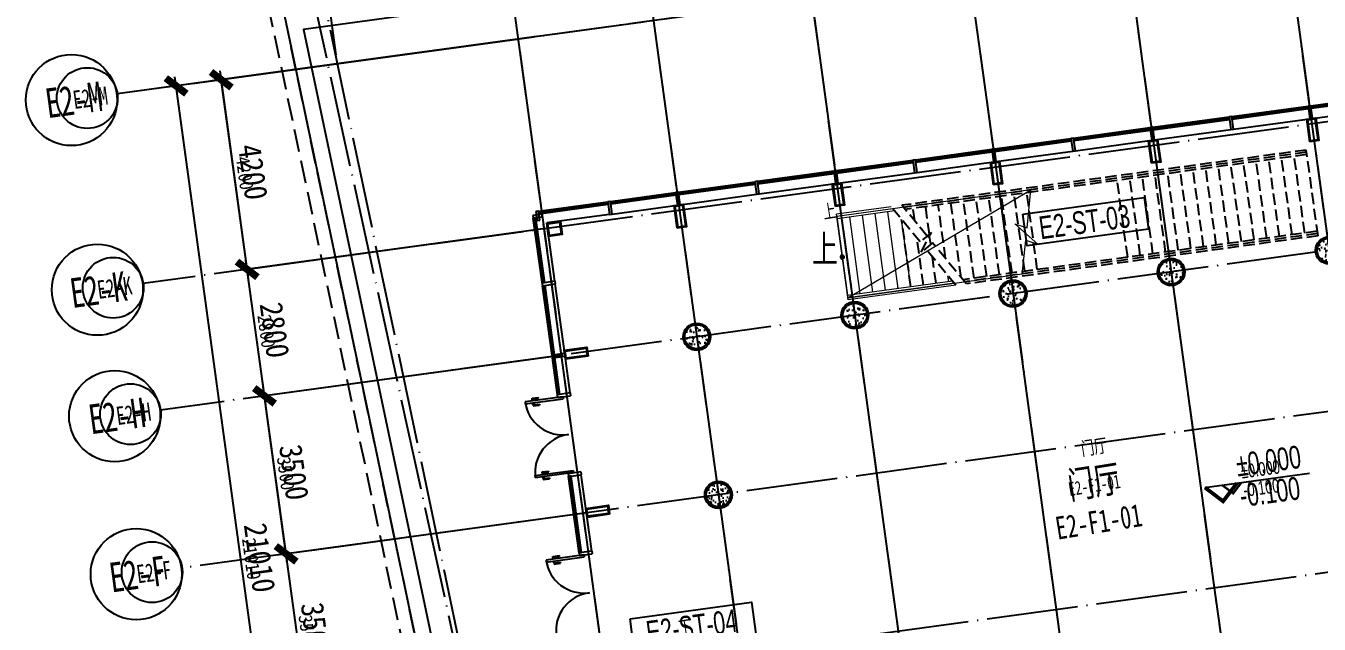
# Model space of a CAD drawing. Header units: millimetres. Extents: x 347599 to 1495443, y -100002 to 152717.
# Drawn here: x 1305740 to 1334104, y 116126 to 129254 of the extents above; entities that cross this region are included whole.
import ezdxf
from ezdxf.enums import TextEntityAlignment as Align

# ---------------------------------------------------------------- set-up
doc = ezdxf.new("R2010")
doc.units = ezdxf.units.MM
doc.header["$LTSCALE"] = 1000
doc.header["$PDMODE"] = 1
for name, pattern in [('DASH', [0.35, 0.25, -0.1]), ('E-RG-1F$0$$0$DOTE', [2.42, 2, -0.2, 0.02, -0.2]), ('E2-RV-1F$0$DASH', [0.35, 0.25, -0.1]), ('XRE1$0$DASH', [0.35, 0.25, -0.1]), ('XRE2$0$HIDDEN', [0.375, 0.25, -0.125])]:
    doc.linetypes.add(name, pattern=pattern)
doc.layers.get('0').update_dxf_attribs({"linetype": 'CONTINUOUS'})
doc.layers.get('Defpoints').update_dxf_attribs({"linetype": 'CONTINUOUS'})
for name, color, linetype in [('A-------', 18, 'CONTINUOUS'), ('A—文字索引', 40, 'CONTINUOUS'), ('A—楼梯、电梯、栏杆', 50, 'CONTINUOUS'), ('A—轴线、尺寸', 1, 'CONTINUOUS'), ('A—门窗', 135, 'CONTINUOUS'), ('E2-RI-1F$0$0S-SLAB-HOLE', 210, 'CONTINUOUS'), ('E2-RV-1F$0$C-NAME-DIM100', 13, 'CONTINUOUS'), ('E2-RV-1F$0$WRV-1-01-N1$0$AUDIT_D_120618114340-341', 1, 'CONTINUOUS'), ('I-平面-标高（总）', 40, 'CONTINUOUS'), ('I—平面—文字', 40, 'CONTINUOUS'), ('I—平面—文字（放大1：100）', 40, 'XRE2$0$HIDDEN'), ('I—平面—标高', 40, 'CONTINUOUS'), ('I—平面—门', 22, 'CONTINUOUS'), ('XRE1$0$A-SYMB', 4, 'CONTINUOUS'), ('XRE1$0$A-SYMB-NUMB-T', 4, 'CONTINUOUS'), ('XRE2$0$0S-COLS-HATCH-A', 8, 'CONTINUOUS'), ('轴线100', 1, 'CONTINUOUS')]:
    doc.layers.add(name, color=color, linetype=linetype)
for name, color, linetype, lineweight in [('E2-RI-1F$0$A-GLAZ-CWMG', 3, 'CONTINUOUS', 5), ('E2-RV-1F$0$A-FLOR-STRS', 2, 'CONTINUOUS', 5), ('XRE1$0$A-FLOR-STRS', 2, 'CONTINUOUS', 5)]:
    doc.layers.add(name, color=color, linetype=linetype, lineweight=lineweight)
doc.styles.add('ARIAL', font='simhei.ttf', dxfattribs={"width": 0.9})
doc.styles.add('E-RT-1F$0$XD2008', font='xd-hzs.shx', dxfattribs={"width": 0.7, "bigfont": 'xd-hztxt.shx'})
doc.styles.add('XD2008', font='simhei.ttf', dxfattribs={"width": 0.7})
doc.styles.add('XRE1$0$ECADI-TXT', font='simplex.shx', dxfattribs={"bigfont": 'hztxt.shx'})
doc.styles.add('幼圆', font='SIMYOU_0.TTF', dxfattribs={"width": 0.7})
doc.dimstyles.new('200', dxfattribs={"dimscale": 200, "dimtxt": 2.5, "dimasz": 2, "dimexe": 1, "dimexo": 1, "dimgap": 0.8, "dimtad": 1, "dimdec": 0, "dimdsep": 46, "dimtxsty": 'ARIAL', "dimblk1": 'ARCHTICK', "dimblk2": 'ARCHTICK', "dimsah": 1, "dimcen": -0.9, "dimdle": 1, "dimclrd": 256, "dimclre": 256, "dimclrt": 40, "dimaunit": 1, "dimadec": 0, "dimazin": 0, "dimtfac": 0.35, "dimtdec": 0, "dimtix": 1, "dimtmove": 2, "dimatfit": 3, "dimldrblk": 'ARCHTICK', "dimfxl": 0, "dimtvp": 0.8, "dimtolj": 1, "dimtzin": 0, "dimarcsym": 0})
doc.dimstyles.new('副本 100', dxfattribs={"dimscale": 100, "dimtxt": 2.5, "dimasz": 2, "dimexe": 1, "dimexo": 1, "dimgap": 0.8, "dimtad": 1, "dimdec": 0, "dimdsep": 46, "dimtxsty": 'ARIAL', "dimblk1": 'ARCHTICK', "dimblk2": 'ARCHTICK', "dimsah": 1, "dimcen": -0.9, "dimdle": 1, "dimclrd": 256, "dimclre": 256, "dimclrt": 40, "dimaunit": 1, "dimadec": 0, "dimazin": 0, "dimtfac": 0.35, "dimtdec": 0, "dimtix": 1, "dimtmove": 2, "dimatfit": 3, "dimldrblk": 'ARCHTICK', "dimfxl": 0, "dimtvp": 0.8, "dimtolj": 1, "dimtzin": 0, "dimarcsym": 0})
pattern_1 = [(50, (-10363982.86, 6219919.24), (286.904073, -25.100854), [30, -330]), (355, (-10363982.86, 6219919.24), (-55.5005334, 300.8768535), [24, -264]), (100.4514, (-10363958.95, 6219917.15), (231.4037527, 275.775817), [25.496076, -280.456845]), (46.1842, (-10363982.86, 6219999.24), (426.896419, -66.207606), [45, -495]), (96.6356, (-10363947.3, 6219993.72), (373.865082, 389.647148), [38.244115, -420.6852]), (351.1842, (-10363982.86, 6219999.24), (373.864778, 389.64744), [36, -396]), (21, (-10363942.86, 6219979.24), (238.762821, -161.0475563), [30, -330]), (326, (-10363942.86, 6219979.24), (97.326133, 290.060018), [24, -264]), (71.4514, (-10363922.97, 6219965.82), (336.0890514, 129.0121987), [25.496076, -280.456845]), (37.5, (-10363982.86, 6219919.24), (4.8639421, 133.1575415), [0, -260.8, 0, -268, 0, -265]), (7.5, (-10363982.86, 6219919.24), (105.227815, 157.7646848), [0, -152.8, 0, -254.8, 0, -101]), (327.5, (-10364072.06, 6219919.24), (213.5289745, -9.0219487), [0, -100, 0, -312, 0, -414]), (317.5, (-10364112.06, 6219919.24), (233.2744677, 40.041993), [0, -130, 0, -207.2, 0, -294])]

# ---------------------------------------------------------------- blocks, each defined once
blk = doc.blocks.new('E2-RV-1F$0$3')
at = {"layer": 'E2-RV-1F$0$WRV-1-01-N1$0$AUDIT_D_120618114340-341'}
h = blk.add_hatch(color=256, dxfattribs=at)
edge = h.paths.add_edge_path()
edge.add_arc((10773785, -7567737), 20, 138.7891, 318.7891, ccw=False)
edge.add_arc((10773785, -7567737), 20, -41.2109, 138.7891, ccw=False)
blk.add_lwpolyline([(10773800, -7567750, -1), (10773770, -7567724, -1)], format="xyb", close=True, dxfattribs=at)
blk = doc.blocks.new('E2-RI-1F$0$RECTANGULAR_MULLION_-_60_2')
at = {"layer": 'E2-RI-1F$0$A-GLAZ-CWMG'}
for p, q in [((-30, -75), (-30, 205)), ((30, 205), (-30, 205)), ((30, 205), (30, -75)), ((30, -75), (-30, -75))]:
    blk.add_line(p, q, dxfattribs=at)
blk = doc.blocks.new('E2-RI-1F$0$SYSTEM_PANEL_-_GLAZED-8514')
at = {"layer": 'A—门窗'}
for p, q in [((768, 44), (-768, 44)), ((-768, 44), (-768, 19)), ((-768, 19), (768, 19)), ((768, 19), (768, 44))]:
    blk.add_line(p, q, dxfattribs=at)
blk = doc.blocks.new('E2-RI-1F$0$RECTANGULAR_MULLION_-_60_C')
at = {"layer": 'A—门窗'}
for p, q in [((18253, 140830), (18253, 142520)), ((18533, 140830), (18533, 142520))]:
    blk.add_line(p, q, dxfattribs=at)
blk = doc.blocks.new('XRE1$0$3')
at = {"layer": 'XRE1$0$A-FLOR-STRS'}
h = blk.add_hatch(color=256, dxfattribs=at)
edge = h.paths.add_edge_path()
edge.add_arc((10773785, -7567737), 20, 138.7891, 318.7891, ccw=False)
edge.add_arc((10773785, -7567737), 20, -41.2109, 138.7891, ccw=False)
blk.add_lwpolyline([(10773800, -7567750, -1), (10773770, -7567724, -1)], format="xyb", close=True, dxfattribs=at)
blk = doc.blocks.new('_ArchTick')
at = {"color": 0, "linetype": 'ByBlock', "const_width": 0.4}
blk.add_lwpolyline([(-0.5, -0.5), (0.5, 0.5)], dxfattribs=at)
blk = doc.blocks.new('*D239')
at = {"layer": 'A—轴线、尺寸', "linetype": 'ByBlock', "lineweight": -2}
for p, q in [((1317890, 118548), (1311249, 117641)), ((1311948, 114002), (1311420, 117866)), ((1318364, 115081), (1311723, 114173))]:
    blk.add_line(p, q, dxfattribs=at)
at = {"layer": 'Defpoints', "color": 0, "linetype": 'ByBlock'}
for p in [(1318089, 118575), (1311447, 117668), (1318563, 115108)]:
    blk.add_point(p, dxfattribs=at)
at = {"layer": 'A—轴线、尺寸', "linetype": 'ByBlock', "lineweight": -2, "xscale": 400, "yscale": 400, "zscale": 400}
for p, rotation in [((1311447, 117668), 97.78333952134936), ((1311921, 114200), 277.7833395213494)]:
    blk.add_blockref('_ArchTick', p, dxfattribs=dict(at, rotation=rotation))
at = {"layer": 'A—轴线、尺寸', "color": 40, "linetype": 'ByBlock', "insert": (1312093, 115990), "char_height": 500, "attachment_point": 5, "rotation": 277.7833, "style": 'ARIAL'}
blk.add_mtext('\\A1;3500', dxfattribs=at)
blk = doc.blocks.new('*D240')
at = {"layer": 'A—轴线、尺寸', "linetype": 'ByBlock', "lineweight": -2}
for p, q in [((1317416, 122016), (1310775, 121108)), ((1311474, 117470), (1310946, 121334)), ((1317890, 118548), (1311249, 117641))]:
    blk.add_line(p, q, dxfattribs=at)
at = {"layer": 'Defpoints', "color": 0, "linetype": 'ByBlock'}
for p in [(1317615, 122043), (1310973, 121135), (1318089, 118575)]:
    blk.add_point(p, dxfattribs=at)
at = {"layer": 'A—轴线、尺寸', "linetype": 'ByBlock', "lineweight": -2, "xscale": 400, "yscale": 400, "zscale": 400}
for p, rotation in [((1310973, 121135), 97.78333952134936), ((1311447, 117668), 277.7833395213494)]:
    blk.add_blockref('_ArchTick', p, dxfattribs=dict(at, rotation=rotation))
at = {"layer": 'A—轴线、尺寸', "color": 40, "linetype": 'ByBlock', "insert": (1311619, 119457), "char_height": 500, "attachment_point": 5, "rotation": 277.7833, "style": 'ARIAL'}
blk.add_mtext('\\A1;3500', dxfattribs=at)
blk = doc.blocks.new('*D241')
at = {"layer": 'A—轴线、尺寸', "linetype": 'ByBlock', "lineweight": -2}
for p, q in [((1317037, 124790), (1310396, 123883)), ((1311000, 120937), (1310567, 124108)), ((1317416, 122016), (1310775, 121108))]:
    blk.add_line(p, q, dxfattribs=at)
at = {"layer": 'Defpoints', "color": 0, "linetype": 'ByBlock'}
for p in [(1317235, 124817), (1310594, 123910), (1317615, 122043)]:
    blk.add_point(p, dxfattribs=at)
at = {"layer": 'A—轴线、尺寸', "linetype": 'ByBlock', "lineweight": -2, "xscale": 400, "yscale": 400, "zscale": 400}
for p, rotation in [((1310594, 123910), 97.78333952134936), ((1310973, 121135), 277.7833395213494)]:
    blk.add_blockref('_ArchTick', p, dxfattribs=dict(at, rotation=rotation))
at = {"layer": 'A—轴线、尺寸', "color": 40, "linetype": 'ByBlock', "insert": (1311193, 122578), "char_height": 500, "attachment_point": 5, "rotation": 277.7833, "style": 'ARIAL'}
blk.add_mtext('\\A1;2800', dxfattribs=at)
blk = doc.blocks.new('*D242')
at = {"layer": 'A—轴线、尺寸', "linetype": 'ByBlock', "lineweight": -2}
for p, q in [((1316468, 128952), (1309827, 128044)), ((1310621, 123711), (1309998, 128269)), ((1317037, 124790), (1310396, 123883))]:
    blk.add_line(p, q, dxfattribs=at)
at = {"layer": 'Defpoints', "color": 0, "linetype": 'ByBlock'}
for p in [(1316667, 128979), (1310025, 128071), (1317235, 124817)]:
    blk.add_point(p, dxfattribs=at)
at = {"layer": 'A—轴线、尺寸', "linetype": 'ByBlock', "lineweight": -2, "xscale": 400, "yscale": 400, "zscale": 400}
for p, rotation in [((1310025, 128071), 97.78333952134936), ((1310594, 123910), 277.7833395213494)]:
    blk.add_blockref('_ArchTick', p, dxfattribs=dict(at, rotation=rotation))
at = {"layer": 'A—轴线、尺寸', "color": 40, "linetype": 'ByBlock', "insert": (1310719, 126046), "char_height": 500, "attachment_point": 5, "rotation": 277.7833, "style": 'ARIAL'}
blk.add_mtext('\\A1;4200', dxfattribs=at)
blk = doc.blocks.new('*D243')
at = {"layer": 'A—轴线、尺寸', "linetype": 'ByBlock', "lineweight": -2}
for p, q in [((1316896, 129010), (1308836, 127908)), ((1311907, 106921), (1309007, 128134)), ((1317271, 107856), (1311682, 107092))]:
    blk.add_line(p, q, dxfattribs=at)
at = {"layer": 'Defpoints', "color": 0, "linetype": 'ByBlock'}
for p in [(1317094, 129037), (1309034, 127936), (1317470, 107883)]:
    blk.add_point(p, dxfattribs=at)
at = {"layer": 'A—轴线、尺寸', "linetype": 'ByBlock', "lineweight": -2, "xscale": 400, "yscale": 400, "zscale": 400}
for p, rotation in [((1309034, 127936), 97.78333952134936), ((1311880, 107119), 277.7833395213494)]:
    blk.add_blockref('_ArchTick', p, dxfattribs=dict(at, rotation=rotation))
at = {"layer": 'A—轴线、尺寸', "color": 40, "linetype": 'ByBlock', "insert": (1310866, 117583), "char_height": 500, "attachment_point": 5, "rotation": 277.7833, "style": 'ARIAL'}
blk.add_mtext('\\A1;21010', dxfattribs=at)
blk = doc.blocks.new('*D245')
at = {"layer": 'A—轴线、尺寸', "linetype": 'ByBlock', "lineweight": -2}
for p, q in [((1416467, 143634), (1415668, 149480)), ((1311465, 135035), (1415893, 149309)), ((1312544, 128617), (1311636, 135260))]:
    blk.add_line(p, q, dxfattribs=at)
at = {"layer": 'Defpoints', "color": 0, "linetype": 'ByBlock'}
for p in [(1415695, 149282), (1416494, 143435), (1312571, 128419, 0)]:
    blk.add_point(p, dxfattribs=at)
at = {"layer": 'A—轴线、尺寸', "linetype": 'ByBlock', "lineweight": -2, "xscale": 400, "yscale": 400, "zscale": 400}
for p, rotation in [((1415695, 149282), 7.783339566187075), ((1311663, 135062), 187.7833395661871)]:
    blk.add_blockref('_ArchTick', p, dxfattribs=dict(at, rotation=rotation))
at = {"layer": 'A—轴线、尺寸', "color": 40, "linetype": 'ByBlock', "insert": (1363623, 142581), "char_height": 500, "attachment_point": 5, "rotation": 7.7833, "style": 'ARIAL'}
blk.add_mtext('\\A1;105000', dxfattribs=at)
blk = doc.blocks.new('E2-RI-1F$0$200x500')
at = {"layer": 'A—门窗', "elevation": 0}
blk.add_lwpolyline([(11654895, -6112598), (11654827, -6112103), (11655025, -6112076), (11655093, -6112571), (11654895, -6112598)], dxfattribs=at)
blk.add_lwpolyline([(11654912, -6112576), (11654850, -6112120), (11655008, -6112098), (11655071, -6112554)], close=True, dxfattribs=at)
blk = doc.blocks.new('E2-RI-1F$0$300x300')
at = {"layer": 'A—门窗'}
for points in [[(11683019, -6095449), (11683319, -6095449), (11683319, -6095749), (11683019, -6095749)], [(11683039, -6095469), (11683299, -6095469), (11683299, -6095729), (11683039, -6095729)]]:
    blk.add_lwpolyline(points, close=True, dxfattribs=at)
blk = doc.blocks.new('XRE1$0$ECADI-TAG-CODE')
at = {"layer": 'XRE1$0$A-SYMB-NUMB-T', "color": 1}
blk.add_lwpolyline([(0.92, 3.5), (14.35, 3.5), (14.35, 0), (0.92, 0)], close=True, dxfattribs=at)
at = {"layer": 'XRE1$0$A-SYMB-NUMB-T', "style": 'XRE1$0$ECADI-TXT', "width": 0.7}
blk.add_attdef('CODE', text='', height=2.5, dxfattribs=at).set_placement((7.5, 1.75), align=Align.MIDDLE_CENTER)
blk = doc.blocks.new('E-RT-1F$0$ECADI-TAG-HGHT（国标）')
at = {"color": 1}
blk.add_line((-2.12, 2.12), (11.77, 2.12), dxfattribs=at)
at = {"color": 1, "const_width": 0.5}
blk.add_lwpolyline([(-2.12, 2.12), (0, 0), (2.12, 2.12)], dxfattribs=at)
at = {"color": 1}
blk.add_point((-1.48, 4.6), dxfattribs=at)
at = {"style": 'E-RT-1F$0$XD2008', "width": 0.7}
blk.add_attdef('FL', text='', height=3, dxfattribs=at).set_placement((-2.69, 2.97), align=Align.RIGHT)
for tag, p in [('F.F.L.', (2.28, 2.97)), ('T.O.S.', (2.28, -1.1))]:
    blk.add_attdef(tag, p, '', height=3, dxfattribs=at)
blk = doc.blocks.new('*D487')
at = {"layer": 'Defpoints', "color": 0, "linetype": 'Continuous'}
for p in [(1318089, 118575), (1311447, 117668), (1318563, 115108)]:
    blk.add_point(p, dxfattribs=at)
at = {"layer": '轴线100', "linetype": 'Continuous', "lineweight": -2}
for p, q in [((1317990, 118562), (1311348, 117654)), ((1311935, 114101), (1311434, 117767)), ((1318464, 115094), (1311822, 114186))]:
    blk.add_line(p, q, dxfattribs=at)
at = {"layer": '轴线100', "linetype": 'Continuous', "lineweight": -2, "xscale": 200, "yscale": 200, "zscale": 200}
for p, rotation in [((1311447, 117668), 97.78333952134871), ((1311921, 114200), 277.7833395213487)]:
    blk.add_blockref('_ArchTick', p, dxfattribs=dict(at, rotation=rotation))
at = {"layer": '轴线100', "color": 40, "linetype": 'Continuous', "insert": (1311914, 115965), "char_height": 300, "attachment_point": 5, "rotation": 277.7833, "style": 'ARIAL'}
blk.add_mtext('\\A1;3500', dxfattribs=at)
blk = doc.blocks.new('*D488')
at = {"layer": 'Defpoints', "color": 0, "linetype": 'Continuous'}
for p in [(1317615, 122043), (1310973, 121135), (1318089, 118575)]:
    blk.add_point(p, dxfattribs=at)
at = {"layer": '轴线100', "linetype": 'Continuous', "lineweight": -2}
for p, q in [((1317516, 122030), (1310874, 121122)), ((1311461, 117569), (1310960, 121235)), ((1317990, 118562), (1311348, 117654))]:
    blk.add_line(p, q, dxfattribs=at)
at = {"layer": '轴线100', "linetype": 'Continuous', "lineweight": -2, "xscale": 200, "yscale": 200, "zscale": 200}
for p, rotation in [((1310973, 121135), 97.78333952134871), ((1311447, 117668), 277.7833395213487)]:
    blk.add_blockref('_ArchTick', p, dxfattribs=dict(at, rotation=rotation))
at = {"layer": '轴线100', "color": 40, "linetype": 'Continuous', "insert": (1311440, 119433), "char_height": 300, "attachment_point": 5, "rotation": 277.7833, "style": 'ARIAL'}
blk.add_mtext('\\A1;3500', dxfattribs=at)
blk = doc.blocks.new('*D489')
at = {"layer": 'Defpoints', "color": 0, "linetype": 'Continuous'}
for p in [(1317235, 124817), (1310594, 123910), (1317615, 122043)]:
    blk.add_point(p, dxfattribs=at)
at = {"layer": '轴线100', "linetype": 'Continuous', "lineweight": -2}
for p, q in [((1317136, 124804), (1310495, 123896)), ((1310987, 121036), (1310580, 124009)), ((1317516, 122030), (1310874, 121122))]:
    blk.add_line(p, q, dxfattribs=at)
at = {"layer": '轴线100', "linetype": 'Continuous', "lineweight": -2, "xscale": 200, "yscale": 200, "zscale": 200}
for p, rotation in [((1310594, 123910), 97.78333952134871), ((1310973, 121135), 277.7833395213487)]:
    blk.add_blockref('_ArchTick', p, dxfattribs=dict(at, rotation=rotation))
at = {"layer": '轴线100', "color": 40, "linetype": 'Continuous', "insert": (1311013, 122554), "char_height": 300, "attachment_point": 5, "rotation": 277.7833, "style": 'ARIAL'}
blk.add_mtext('\\A1;2800', dxfattribs=at)
blk = doc.blocks.new('*D490')
at = {"layer": 'Defpoints', "color": 0, "linetype": 'Continuous'}
for p in [(1316667, 128979), (1310025, 128071), (1317235, 124817)]:
    blk.add_point(p, dxfattribs=at)
at = {"layer": '轴线100', "linetype": 'Continuous', "lineweight": -2}
for p, q in [((1316568, 128965), (1309926, 128057)), ((1310607, 123811), (1310012, 128170)), ((1317136, 124804), (1310495, 123896))]:
    blk.add_line(p, q, dxfattribs=at)
at = {"layer": '轴线100', "linetype": 'Continuous', "lineweight": -2, "xscale": 200, "yscale": 200, "zscale": 200}
for p, rotation in [((1310025, 128071), 97.78333952134871), ((1310594, 123910), 277.7833395213487)]:
    blk.add_blockref('_ArchTick', p, dxfattribs=dict(at, rotation=rotation))
at = {"layer": '轴线100', "color": 40, "linetype": 'Continuous', "insert": (1310539, 126022), "char_height": 300, "attachment_point": 5, "rotation": 277.7833, "style": 'ARIAL'}
blk.add_mtext('\\A1;4200', dxfattribs=at)
blk = doc.blocks.new('*D491')
at = {"layer": 'Defpoints', "color": 0, "linetype": 'Continuous'}
for p in [(1317094, 129037), (1309034, 127936), (1317470, 107883)]:
    blk.add_point(p, dxfattribs=at)
at = {"layer": '轴线100', "linetype": 'Continuous', "lineweight": -2}
for p, q in [((1316995, 129024), (1308935, 127922)), ((1311893, 107020), (1309021, 128035)), ((1317371, 107870), (1311781, 107106))]:
    blk.add_line(p, q, dxfattribs=at)
at = {"layer": '轴线100', "linetype": 'Continuous', "lineweight": -2, "xscale": 200, "yscale": 200, "zscale": 200}
for p, rotation in [((1309034, 127936), 97.78333952134871), ((1311880, 107119), 277.7833395213487)]:
    blk.add_blockref('_ArchTick', p, dxfattribs=dict(at, rotation=rotation))
at = {"layer": '轴线100', "color": 40, "linetype": 'Continuous', "insert": (1310687, 117559), "char_height": 300, "attachment_point": 5, "rotation": 277.7833, "style": 'ARIAL'}
blk.add_mtext('\\A1;21010', dxfattribs=at)

msp = doc.modelspace()

# ---------------------------------------------------------------- hatches: boundary and pattern name
at = {"layer": 'A-------'}
h = msp.add_hatch(color=256, dxfattribs=at)
edge = h.paths.add_edge_path(flags=17)
edge.add_arc((1334325.1, 124327.4), 265, 0, 360)
edge = h.paths.add_edge_path()
edge.add_arc((1334325.1, 124327.4), 300, 0, 360)
h = msp.add_hatch(color=256, dxfattribs=at)
edge = h.paths.add_edge_path(flags=17)
edge.add_arc((1330857.4, 123853.4), 265, 0, 360)
edge = h.paths.add_edge_path()
edge.add_arc((1330857.4, 123853.4), 300, 0, 360)
h = msp.add_hatch(color=256, dxfattribs=at)
edge = h.paths.add_edge_path(flags=17)
edge.add_arc((1327389.6, 123379.4), 265, 0, 360)
edge = h.paths.add_edge_path()
edge.add_arc((1327389.6, 123379.4), 300, 0, 360)
h = msp.add_hatch(color=256, dxfattribs=at)
edge = h.paths.add_edge_path(flags=17)
edge.add_arc((1323921.9, 122905.4), 265, 0, 360)
edge = h.paths.add_edge_path()
edge.add_arc((1323921.9, 122905.4), 300, 0, 360)
h = msp.add_hatch(color=256, dxfattribs=at)
edge = h.paths.add_edge_path(flags=17)
edge.add_arc((1320454.1, 122431.4), 265, 0, 360)
edge = h.paths.add_edge_path()
edge.add_arc((1320454.1, 122431.4), 300, 0, 360)
h = msp.add_hatch(color=256, dxfattribs=at)
edge = h.paths.add_edge_path(flags=17)
edge.add_arc((1320928.1, 118963.6), 265, 0, 360)
edge = h.paths.add_edge_path()
edge.add_arc((1320928.1, 118963.6), 300, 0, 360)
at = {"layer": 'XRE2$0$0S-COLS-HATCH-A'}
h = msp.add_hatch(dxfattribs=at)
h.set_pattern_fill('AR-CONC', color=256, scale=40, style=0)
h.set_pattern_definition(pattern_1)
edge = h.paths.add_edge_path()
edge.add_arc((1334325.1, 124327.4), 265, 0, 360)
h = msp.add_hatch(dxfattribs=at)
h.set_pattern_fill('AR-CONC', color=256, scale=40, style=0)
h.set_pattern_definition(pattern_1)
edge = h.paths.add_edge_path()
edge.add_arc((1330857.4, 123853.4), 265, 0, 360)
h = msp.add_hatch(dxfattribs=at)
h.set_pattern_fill('AR-CONC', color=256, scale=40, style=0)
h.set_pattern_definition(pattern_1)
edge = h.paths.add_edge_path()
edge.add_arc((1327389.6, 123379.4), 265, 0, 360)
h = msp.add_hatch(dxfattribs=at)
h.set_pattern_fill('AR-CONC', color=256, scale=40, style=0)
h.set_pattern_definition(pattern_1)
edge = h.paths.add_edge_path()
edge.add_arc((1323921.9, 122905.4), 265, 0, 360)
h = msp.add_hatch(dxfattribs=at)
h.set_pattern_fill('AR-CONC', color=256, scale=40, style=0)
h.set_pattern_definition(pattern_1)
edge = h.paths.add_edge_path()
edge.add_arc((1320454.1, 122431.4), 265, 0, 360)
h = msp.add_hatch(dxfattribs=at)
h.set_pattern_fill('AR-CONC', color=256, scale=40, style=0)
h.set_pattern_definition(pattern_1)
edge = h.paths.add_edge_path()
edge.add_arc((1320928.1, 118963.6), 265, 0, 360)

# ---------------------------------------------------------------- linework, layer by layer
for centre, radius in [((1334325.1, 124327.4, 0), 300), ((1334325.1, 124327.4, 0), 265), ((1330857.4, 123853.4, 0), 300), ((1330857.4, 123853.4, 0), 265), ((1327389.6, 123379.4, 0), 300), ((1327389.6, 123379.4, 0), 265), ((1323921.9, 122905.4, 0), 300), ((1323921.9, 122905.4, 0), 265), ((1320454.1, 122431.4, 0), 300), ((1320454.1, 122431.4, 0), 265), ((1320928.1, 118963.6, 0), 300), ((1320928.1, 118963.6, 0), 265)]:
    msp.add_circle(centre, radius)
at = {"layer": 'A—楼梯、电梯、栏杆', "linetype": 'DASH', "ltscale": 2}
for p, q in [((1311048.7, 129723.8), (1318501.7, 94319.2)), ((1311408.6, 129470.2), (1318733.4, 94674.8))]:
    msp.add_line(p, q, dxfattribs=at)
at = {"layer": 'A—楼梯、电梯、栏杆'}
msp.add_line((1311408.6, 129470.2), (1316310.5, 106184.3), dxfattribs=at)
at = {"layer": 'A—楼梯、电梯、栏杆', "linetype": 'XRE1$0$DASH'}
for p, q in [((1333822.3, 126529.6), (1324951.8, 125317.1)), ((1333822.3, 126529.6), (1324951.8, 125317.1)), ((1334079.6, 124647.1), (1333822.3, 126529.6)), ((1333829, 126480), (1324989, 125271.7)), ((1333829, 126480), (1324989, 125271.7)), ((1333835.8, 126430.5), (1325026.2, 125226.3)), ((1333835.8, 126430.5), (1325026.2, 125226.3)), ((1332678.9, 124556.5), (1332448.7, 126240.9)), ((1332956.4, 124594.5), (1332726.1, 126278.8)), ((1332956.4, 124594.5), (1332726.1, 126278.8)), ((1333233.8, 124632.4), (1333003.6, 126316.7)), ((1333233.8, 124632.4), (1333003.6, 126316.7)), ((1333511.2, 124670.3), (1333281, 126354.6)), ((1333511.2, 124670.3), (1333281, 126354.6)), ((1333788.6, 124708.2), (1333558.4, 126392.6)), ((1333788.6, 124708.2), (1333558.4, 126392.6)), ((1333835.8, 126430.5), (1333829, 126480)), ((1330459.6, 124253.2), (1330229.3, 125937.5)), ((1330459.6, 124253.2), (1330229.3, 125937.5)), ((1330737, 124291.1), (1330506.8, 125975.4)), ((1331014.4, 124329), (1330784.2, 126013.4)), ((1331014.4, 124329), (1330784.2, 126013.4)), ((1331291.8, 124366.9), (1331061.6, 126051.3)), ((1331291.8, 124366.9), (1331061.6, 126051.3)), ((1331569.3, 124404.9), (1331339, 126089.2)), ((1331569.3, 124404.9), (1331339, 126089.2)), ((1331846.7, 124442.8), (1331616.5, 126127.1)), ((1331846.7, 124442.8), (1331616.5, 126127.1)), ((1332124.1, 124480.7), (1331893.9, 126165)), ((1332124.1, 124480.7), (1331893.9, 126165)), ((1332401.5, 124518.6), (1332171.3, 126203)), ((1329904.7, 124177.3), (1329674.5, 125861.7)), ((1329904.7, 124177.3), (1329674.5, 125861.7)), ((1330182.2, 124215.3), (1329951.9, 125899.6)), ((1330182.2, 124215.3), (1329951.9, 125899.6)), ((1326536.1, 123716.9), (1326305.8, 125401.2)), ((1326536.1, 123716.9), (1326305.8, 125401.2)), ((1326813.5, 123754.8), (1326583.3, 125439.1)), ((1326813.5, 123754.8), (1326583.3, 125439.1)), ((1327090.9, 123792.7), (1326860.7, 125477.1)), ((1327090.9, 123792.7), (1326860.7, 125477.1)), ((1327368.3, 123830.6), (1327138.1, 125515)), ((1327368.3, 123830.6), (1327138.1, 125515)), ((1327645.7, 123868.6), (1327415.5, 125552.9)), ((1327645.7, 123868.6), (1327415.5, 125552.9)), ((1327923.2, 123906.5), (1327692.9, 125590.8)), ((1327923.2, 123906.5), (1327692.9, 125590.8)), ((1325352, 124513.9), (1324719.1, 125285.3)), ((1325352, 124513.9), (1324719.1, 125285.3)), ((1325506.7, 124640.7), (1324951.8, 125317.1)), ((1325506.7, 124640.7), (1324951.8, 125317.1)), ((1325233.9, 124973.1), (1325196.2, 125249.5)), ((1325233.9, 124973.1), (1325196.2, 125249.5)), ((1325556.4, 124681.5), (1325473.6, 125287.5)), ((1325556.4, 124681.5), (1325473.6, 125287.5)), ((1325912.1, 124146.5), (1325751, 125325.4)), ((1325912.1, 124146.5), (1325751, 125325.4)), ((1326251.2, 123733.2), (1326028.4, 125363.3)), ((1326251.2, 123733.2), (1326028.4, 125363.3)), ((1325149, 123527.3), (1324946.6, 125008.1)), ((1325426.4, 123565.2), (1325285.6, 124594.8)), ((1325426.4, 123565.2), (1325285.6, 124594.8)), ((1325586.6, 124460.6), (1325561.8, 124642.3)), ((1325586.6, 124460.6), (1325561.8, 124642.3)), ((1334066, 124746.1), (1326292, 123683.5)), ((1334066, 124746.1), (1326292, 123683.5)), ((1334072.8, 124696.6), (1326329.2, 123638.2)), ((1334072.8, 124696.6), (1326329.2, 123638.2)), ((1334079.6, 124647.1), (1326366.5, 123592.8)), ((1334079.6, 124647.1), (1326366.5, 123592.8)), ((1334072.8, 124696.6), (1334066, 124746.1)), ((1334072.8, 124696.6), (1334066, 124746.1)), ((1326133.9, 123561), (1325472.5, 124367)), ((1326133.9, 123561), (1325472.5, 124367)), ((1326366.5, 123592.8), (1325627.2, 124493.9)), ((1326366.5, 123592.8), (1325627.2, 124493.9)), ((1325703.8, 123603.1), (1325624.7, 124181.5)), ((1325703.8, 123603.1), (1325624.7, 124181.5))]:
    msp.add_line(p, q, dxfattribs=at)
at = {"layer": 'A—楼梯、电梯、栏杆'}
msp.add_lwpolyline([(1338959.1, 132882.7), (1311828.6, 129174.4), (1316580.9, 106599)], dxfattribs=at)
at = {"layer": 'A—楼梯、电梯、栏杆', "linetype": 'XRE1$0$DASH'}
msp.add_lwpolyline([(1325627.2, 124493.9), (1325378.1, 124289.5), (1325601.5, 124718.6), (1325352, 124513.9)], dxfattribs=at)
msp.add_lwpolyline([(1325627.2, 124493.9), (1325378.1, 124289.5), (1325601.5, 124718.6), (1325352, 124513.9)], dxfattribs=at)
at = {"layer": 'A—楼梯、电梯、栏杆'}
msp.add_lwpolyline([(1312944.4, 123874, 0, 0, 0), (1312789, 123833.2, 80, 0, 0), (1312605.4, 123785, 0, 0, 0)], format="xyseb", dxfattribs=at)
at = {"layer": 'A—轴线、尺寸', "linetype": 'E-RG-1F$0$$0$DOTE'}
for p, q in [((1424068.1, 143659.1), (1307746.3, 127759.5)), ((1332293.6, 139190), (1336222.5, 110446.5)), ((1328825.9, 138716), (1332754.7, 109972.5)), ((1325358.1, 138242), (1329287, 109498.5)), ((1321890.3, 137768), (1325819.2, 109024.5)), ((1318422.6, 137294), (1322351.4, 108550.5)), ((1315450.2, 136887.7), (1319379.1, 108144.2)), ((1310919, 136268.3), (1317759.3, 103765.9)), ((1347817, 128997.5), (1308315.1, 123598.2)), ((1341260.6, 125275.3), (1308694.3, 120824)), ((1337920.1, 121286.2), (1309168.3, 117356.2)), ((1338394.1, 117818.4), (1309642.3, 113888.5))]:
    msp.add_line(p, q, dxfattribs=at)
at = {"layer": 'A—轴线、尺寸', "linetype": 'ByBlock'}
for centre in [(1306739.8, 127625.6), (1307308.6, 123464.3), (1307687.8, 120690.1), (1308161.8, 117222.3)]:
    msp.add_circle(centre, 1000, dxfattribs=at)
at = {"layer": 'A—门窗'}
for p, q in [((1333921.5, 127501.9), (1335422.5, 127707.1)), ((1335426.7, 127676.8), (1333925.6, 127471.7)), ((1333929.1, 127446.5), (1335430.1, 127651.7)), ((1333866.2, 127463.5), (1332191.7, 127234.7)), ((1332195.2, 127209.5), (1333869.6, 127438.4)), ((1333959.4, 127224.5), (1335460.5, 127429.7)), ((1332132.3, 127226.5), (1330457.9, 126997.7)), ((1330461.3, 126972.5), (1332135.7, 127201.4)), ((1332135.7, 127201.4), (1332132.3, 127226.5)), ((1332191.7, 127234.7), (1332195.2, 127209.5)), ((1328719.9, 126790.9), (1330394.3, 127019.8)), ((1330398.4, 126989.5), (1328724, 126760.7)), ((1328727.4, 126735.5), (1330401.9, 126964.4)), ((1330457.9, 126997.7), (1330461.3, 126972.5)), ((1325252.1, 126316.9), (1326926.5, 126545.8)), ((1326930.7, 126515.5), (1325256.2, 126286.7)), ((1326986, 126553.9), (1328660.4, 126782.8)), ((1328664.5, 126752.5), (1326990.1, 126523.7)), ((1326993.6, 126498.5), (1328668, 126727.4)), ((1327023.9, 126276.5), (1328698.3, 126505.4)), ((1328668, 126727.4), (1328664.5, 126752.5)), ((1328724, 126760.7), (1328727.4, 126735.5)), ((1328757.8, 126513.5), (1330432.2, 126742.4)), ((1323518.2, 126079.9), (1325192.6, 126308.8)), ((1325196.8, 126278.5), (1323522.4, 126049.7)), ((1323525.8, 126024.5), (1325200.2, 126253.4)), ((1325200.2, 126253.4), (1325196.8, 126278.5)), ((1325256.2, 126286.7), (1325259.7, 126261.5)), ((1325259.7, 126261.5), (1326934.1, 126490.4)), ((1325290, 126039.5), (1326964.4, 126268.4)), ((1321784.3, 125842.9), (1323458.8, 126071.8)), ((1323462.9, 126041.6), (1321788.5, 125812.7)), ((1321791.9, 125787.5), (1323466.3, 126016.4)), ((1323556.1, 125802.5), (1325230.6, 126031.4)), ((1320050.5, 125605.9), (1321724.9, 125834.8)), ((1321729, 125804.6), (1320054.6, 125575.7)), ((1320058, 125550.5), (1321732.5, 125779.4)), ((1321732.5, 125779.4), (1321729, 125804.6)), ((1321788.5, 125812.7), (1321791.9, 125787.5)), ((1321822.3, 125565.5), (1323496.7, 125794.4)), ((1316984, 125186.8), (1318504.8, 125394.7)), ((1318564.3, 125402.8), (1319991, 125597.8)), ((1319995.2, 125567.6), (1318568.4, 125372.5)), ((1318568.4, 125372.5), (1318571.9, 125347.4)), ((1318571.9, 125347.4), (1319998.6, 125542.4)), ((1320088.4, 125328.5), (1321762.8, 125557.4)), ((1316984, 125186.8), (1316924.5, 125178.7)), ((1316924.5, 125178.7), (1316951.6, 124980.5)), ((1317011.1, 124988.6), (1316984, 125186.8)), ((1318542.8, 125117.3), (1317165.6, 124929)), ((1318602.2, 125125.4), (1320028.9, 125320.4)), ((1317067.2, 123581.4), (1316868.5, 125034.8)), ((1316923.9, 125042.3), (1316898.8, 125038.9)), ((1316898.8, 125038.9), (1317093.4, 123615.2)), ((1317118.5, 123618.7), (1316923.9, 125042.3)), ((1316951.6, 124980.5), (1317011.1, 124988.6)), ((1317340.5, 123649), (1317165.6, 124929)), ((1317279.5, 122027.7), (1317071.2, 123551.6)), ((1317101.5, 123555.8), (1317309.8, 122031.9)), ((1317335, 122035.3), (1317126.7, 123559.2)), ((1317556.9, 122065.6, 0), (1317348.6, 123589.6, 0)), ((1317406.2, 121101.2), (1317287.7, 121968.3)), ((1317309.8, 122031.9), (1317335, 122035.3)), ((1317343.1, 121975.9), (1317317.9, 121972.4)), ((1317343.1, 121975.9), (1317317.9, 121972.4)), ((1317317.9, 121972.4), (1317428.3, 121164.8)), ((1317453.5, 121168.3), (1317343.1, 121975.9)), ((1317675.5, 121198.6, 0), (1317565.1, 122006.2, 0)), ((1317872, 117693.1), (1317643.1, 119367.6)), ((1317698.6, 119375.1), (1317673.4, 119371.7)), ((1317673.4, 119371.7), (1317902.3, 117697.3)), ((1317927.4, 117700.7), (1317698.6, 119375.1)), ((1318149.4, 117731), (1317920.6, 119405.5)), ((1317902.3, 117697.3), (1317927.4, 117700.7))]:
    msp.add_line(p, q, dxfattribs=at)
at = {"layer": 'A—门窗', "color": 252, "linetype": 'Continuous'}
for p, q in [((1333869.6, 127438.4), (1333866.2, 127463.5)), ((1333925.6, 127471.7), (1333929.1, 127446.5)), ((1330401.9, 126964.4), (1330398.4, 126989.5)), ((1326990.1, 126523.7), (1326993.6, 126498.5)), ((1323466.3, 126016.4), (1323462.9, 126041.6)), ((1323522.4, 126049.7), (1323525.8, 126024.5)), ((1319998.6, 125542.4), (1319995.2, 125567.6)), ((1320054.6, 125575.7), (1320058, 125550.5))]:
    msp.add_line(p, q, dxfattribs=at)
at = {"layer": 'A—门窗', "extrusion": (0, 0, -1)}
for p, q in [((1317058.5, 125121.3), (1316860.4, 125094.2)), ((1316860.4, 125094.2), (1316868.5, 125034.8)), ((1317066.7, 125061.8), (1317058.5, 125121.3)), ((1316868.5, 125034.8), (1317066.7, 125061.8)), ((1317340.5, 123649), (1317063.1, 123611.1)), ((1317063.1, 123611.1), (1317071.2, 123551.6)), ((1317071.2, 123551.6), (1317348.6, 123589.6)), ((1317340.5, 123649), (1317348.6, 123589.6)), ((1317556.9, 122065.6), (1317279.5, 122027.7)), ((1317279.5, 122027.7), (1317287.7, 121968.3)), ((1317287.7, 121968.3), (1317565.1, 122006.2)), ((1317556.9, 122065.6), (1317565.1, 122006.2)), ((1317675.5, 121198.6), (1317398, 121160.7)), ((1317406.2, 121101.2), (1317683.6, 121139.2)), ((1317675.5, 121198.6), (1317683.6, 121139.2)), ((1317912.5, 119464.7), (1317635, 119426.8)), ((1317635, 119426.8), (1317643.2, 119367.4)), ((1317912.5, 119464.7), (1317920.6, 119405.3)), ((1317643.2, 119367.4), (1317920.6, 119405.3)), ((1318149.4, 117730.9), (1317872, 117693)), ((1318149.4, 117730.9), (1318157.6, 117671.5)), ((1317872, 117693), (1317880.1, 117633.6)), ((1317880.1, 117633.6), (1318157.6, 117671.5))]:
    msp.add_line(p, q, dxfattribs=at)
at = {"layer": 'A—门窗'}
for points in [[(1333862, 127493.8), (1333900, 127216.4), (1333959.4, 127224.5), (1333921.5, 127501.9)], [(1332128.2, 127256.8), (1332166.1, 126979.4), (1332225.5, 126987.5), (1332187.6, 127264.9)], [(1328660.4, 126782.8), (1328698.3, 126505.4), (1328757.8, 126513.5), (1328719.9, 126790.9)], [(1330394.3, 127019.8), (1330432.2, 126742.4), (1330491.7, 126750.5), (1330453.7, 127027.9)], [(1326926.5, 126545.8), (1326964.4, 126268.4), (1327023.9, 126276.5), (1326986, 126553.9)], [(1325192.6, 126308.8), (1325230.6, 126031.4), (1325290, 126039.5), (1325252.1, 126316.9)], [(1323458.8, 126071.8), (1323496.7, 125794.4), (1323556.1, 125802.5), (1323518.2, 126079.9)], [(1321724.9, 125834.8), (1321762.8, 125557.4), (1321822.3, 125565.5), (1321784.3, 125842.9)], [(1318504.8, 125394.7), (1318542.8, 125117.3), (1318602.2, 125125.4), (1318564.3, 125402.8)]]:
    msp.add_lwpolyline(points, close=True, dxfattribs=at)
at = {"layer": 'A—门窗', "color": 252, "linetype": 'Continuous'}
msp.add_lwpolyline([(1319991, 125597.8), (1320028.9, 125320.4), (1320088.4, 125328.5), (1320050.5, 125605.9)], close=True, dxfattribs=at)
at = {"layer": 'E2-RV-1F$0$A-FLOR-STRS'}
for p, q in [((1324871.5, 123489.4), (1324641.3, 125173.7)), ((1325981.2, 123641), (1325963.8, 123768.2))]:
    msp.add_line(p, q, dxfattribs=at)
at = {"layer": 'E2-RV-1F$0$C-NAME-DIM100', "linetype": 'E2-RV-1F$0$DASH', "ltscale": 1000}
msp.add_line((1333835.8, 126430.5), (1333829, 126480), dxfattribs=at)
at = {"layer": 'E2-RV-1F$0$C-NAME-DIM100', "linetype": 'E2-RV-1F$0$DASH'}
msp.add_line((1330737, 124291.1), (1330506.8, 125975.4), dxfattribs=at)
at = {"layer": 'I—平面—门'}
for p, q in [((1317519.3, 121116.7), (1316687.5, 121003)), ((1317519.3, 121116.7), (1317525.6, 121070.5)), ((1316687.5, 121003), (1316693.9, 120956.8)), ((1316693.9, 120956.8), (1317525.6, 121070.5)), ((1316829.4, 121029.9), (1316885.9, 121037.6)), ((1316830.6, 121021.7), (1316829.4, 121029.9)), ((1316837.6, 120970.4), (1316838.7, 120962.2)), ((1316838.7, 120962.2), (1316895.2, 120969.9)), ((1316840.5, 121082.7), (1316981.2, 121101.9)), ((1316840.5, 121082.7), (1316863.9, 121065)), ((1316847.4, 121032.4), (1316840.5, 121082.7)), ((1316856.7, 120964.6), (1316863.5, 120914.3)), ((1316863.5, 120914.3), (1316881.3, 120937.7)), ((1316863.5, 120914.3), (1317004.2, 120933.5)), ((1316863.9, 121065), (1316984, 121081.4)), ((1316867.9, 121035.2), (1316863.9, 121065)), ((1316877.2, 120967.4), (1316881.3, 120937.7)), ((1316881.3, 120937.7), (1317001.4, 120954.1)), ((1316887, 121029.4), (1316885.9, 121037.6)), ((1316894, 120978.1), (1316895.2, 120969.9)), ((1316984, 121081.4), (1316981.2, 121101.9)), ((1317001.4, 120954.1), (1317004.2, 120933.5)), ((1316908.6, 119385.7), (1317740.4, 119499.4)), ((1317746.7, 119453.2), (1316914.9, 119339.5)), ((1317051.8, 119412.8), (1317108.3, 119420.5)), ((1317052.9, 119404.6), (1317051.8, 119412.8)), ((1317062.9, 119465.6), (1317203.5, 119484.8)), ((1317062.9, 119465.6), (1317086.2, 119447.8)), ((1317069.8, 119415.3), (1317062.9, 119465.6)), ((1317086.2, 119447.8), (1317206.3, 119464.3)), ((1317090.3, 119418.1), (1317086.2, 119447.8)), ((1317109.4, 119412.3), (1317108.3, 119420.5)), ((1317206.3, 119464.3), (1317203.5, 119484.8)), ((1317740.4, 119499.4), (1317746.7, 119453.2)), ((1316914.9, 119339.5), (1316908.6, 119385.7)), ((1317059.9, 119353.3), (1317061.1, 119345)), ((1317061.1, 119345), (1317117.5, 119352.8)), ((1317079, 119347.5), (1317085.9, 119297.2)), ((1317085.9, 119297.2), (1317103.6, 119320.5)), ((1317085.9, 119297.2), (1317226.6, 119316.4)), ((1317099.6, 119350.3), (1317103.6, 119320.5)), ((1317103.6, 119320.5), (1317223.7, 119337)), ((1317116.4, 119361), (1317117.5, 119352.8)), ((1317223.7, 119337), (1317226.6, 119316.4)), ((1317979.2, 117647.1), (1317147.5, 117533.4)), ((1317147.5, 117533.4), (1317153.8, 117487.2)), ((1317153.8, 117487.2), (1317985.5, 117600.9)), ((1317289.4, 117560.3), (1317345.8, 117568.1)), ((1317290.5, 117552.1), (1317289.4, 117560.3)), ((1317297.5, 117500.8), (1317298.6, 117492.6)), ((1317298.6, 117492.6), (1317355.1, 117500.3)), ((1317300.5, 117613.1), (1317441.1, 117632.3)), ((1317300.5, 117613.1), (1317323.8, 117595.4)), ((1317307.3, 117562.8), (1317300.5, 117613.1)), ((1317316.6, 117495), (1317323.5, 117444.7)), ((1317323.5, 117444.7), (1317341.2, 117468.1)), ((1317323.5, 117444.7), (1317464.1, 117464)), ((1317323.8, 117595.4), (1317443.9, 117611.8)), ((1317327.9, 117565.6), (1317323.8, 117595.4)), ((1317337.1, 117497.8), (1317341.2, 117468.1)), ((1317341.2, 117468.1), (1317461.3, 117484.5)), ((1317347, 117559.8), (1317345.8, 117568.1)), ((1317354, 117508.5), (1317355.1, 117500.3)), ((1317443.9, 117611.8), (1317441.1, 117632.3)), ((1317461.3, 117484.5), (1317464.1, 117464)), ((1317979.2, 117647.1), (1317985.5, 117600.9))]:
    msp.add_line(p, q, dxfattribs=at)
for centre, start, end in [((1317519.3, 121116.7), 187.78371, 278.28371), ((1317746.7, 119453.2), 97.28371, 187.78371), ((1317979.2, 117647.1), 187.78371, 278.28371), ((1318206.6, 115983.6), 97.28371, 187.78371)]:
    msp.add_arc(centre, 839.5, start, end, dxfattribs=at)
at = {"layer": 'XRE1$0$A-FLOR-STRS'}
for p, q in [((1327783.1, 125653.6), (1323524.9, 125071.5)), ((1323768.6, 123288.1), (1327783.1, 125653.6)), ((1327696.9, 124819.6), (1327783.1, 125653.6)), ((1324719.1, 125285.3), (1323518.1, 125121.1)), ((1324719.1, 125285.3), (1323518.1, 125121.1)), ((1323775.4, 123238.6), (1323518.1, 125121.1)), ((1323775.4, 123238.6), (1323518.1, 125121.1)), ((1324756.4, 125239.9), (1323524.9, 125071.6)), ((1324756.4, 125239.9), (1323524.9, 125071.6)), ((1324793.6, 125194.5), (1323531.6, 125022)), ((1324793.6, 125194.5), (1323531.6, 125022)), ((1324316.7, 123413.5), (1324086.5, 125097.9)), ((1324316.7, 123413.5), (1324086.5, 125097.9)), ((1324594.1, 123451.4), (1324363.9, 125135.8)), ((1324594.1, 123451.4), (1324363.9, 125135.8)), ((1324871.5, 123489.4), (1324641.3, 125173.7)), ((1323524.9, 125071.6), (1323768.6, 123288.1)), ((1324039.3, 123375.6), (1323809, 125059.9)), ((1324039.3, 123375.6), (1323809, 125059.9)), ((1325149, 123527.3), (1324946.6, 125008.1)), ((1327936.6, 124461.7), (1327429.2, 124907.5)), ((1327429.2, 124907.5), (1327696.9, 124819.6)), ((1327591.4, 123798.2), (1327669, 124549.5)), ((1327669, 124549.5), (1327936.6, 124461.7)), ((1323768.6, 123288.1), (1327592.8, 123810.9)), ((1325981.2, 123641), (1325963.8, 123768.2)), ((1326059.4, 123651.7), (1323761.9, 123337.7)), ((1326059.4, 123651.7), (1323761.9, 123337.7)), ((1326096.6, 123606.4), (1323768.6, 123288.1)), ((1326096.6, 123606.4), (1323768.6, 123288.1)), ((1326133.9, 123561), (1323775.4, 123238.6)), ((1326133.9, 123561), (1323775.4, 123238.6))]:
    msp.add_line(p, q, dxfattribs=at)
msp.add_lwpolyline([(1323646.8, 124179.9, 0, 0, 0), (1325105.7, 124379.3, 40, 0, 0), (1325254.3, 124399.6, 0, 0, 0)], format="xyseb", dxfattribs=at)
msp.add_lwpolyline([(1323646.8, 124179.9, 0, 0, 0), (1325105.7, 124379.3, 40, 0, 0), (1325254.3, 124399.6, 0, 0, 0)], format="xyseb", dxfattribs=at)
at = {"layer": '轴线100', "linetype": 'E-RG-1F$0$$0$DOTE'}
for p, q in [((1412791.7, 142117.8), (1307746.3, 127759.5)), ((1332758.7, 135787.7), (1336222.5, 110446.5)), ((1329291, 135313.7), (1332754.7, 109972.5)), ((1325823.2, 134839.7), (1329287, 109498.5)), ((1322355.5, 134365.7), (1325819.2, 109024.5)), ((1318887.7, 133891.7), (1322351.4, 108550.5)), ((1315915.3, 133485.4), (1319379.1, 108144.2)), ((1311384.1, 132866), (1317759.3, 103765.9)), ((1347817, 128997.5), (1308315.1, 123598.2)), ((1341260.6, 125275.3), (1308694.3, 120824)), ((1337920.1, 121286.2), (1309168.3, 117356.2)), ((1338394.1, 117818.4), (1309642.3, 113888.5))]:
    msp.add_line(p, q, dxfattribs=at)
at = {"layer": '轴线100', "linetype": 'ByBlock'}
for centre in [(1307085.8, 127669.2), (1307654.6, 123507.9), (1308033.8, 120733.7), (1308507.8, 117265.9)]:
    msp.add_circle(centre, 666.7, dxfattribs=at)

# ---------------------------------------------------------------- block references
at = {"layer": 'A—门窗'}
for name, p, rotation in [('E2-RI-1F$0$RECTANGULAR_MULLION_-_60_C', (1190183.5, 126278), 277.7833395724248), ('E2-RI-1F$0$RECTANGULAR_MULLION_-_60_C', (1188449.6, 126041), 277.7833395724254), ('E2-RI-1F$0$SYSTEM_PANEL_-_GLAZED-8514', (1317754.6, 125216.4), 7.783339572424737)]:
    msp.add_blockref(name, p, dxfattribs=dict(at, rotation=rotation))
msp.add_blockref('E2-RI-1F$0$200x500', (-10334867.6, 6237413.8, 0), dxfattribs=at)
msp.add_blockref('E2-RI-1F$0$200x500', (-10334867.6, 6237413.8, 0), dxfattribs=at)
at = {"layer": 'A—门窗', "extrusion": (0, 0, -1), "rotation": 82.21666042757472}
msp.add_blockref('E2-RI-1F$0$RECTANGULAR_MULLION_-_60_2', (-1317357.9, 122008.2), dxfattribs=at)
at = {"layer": 'E2-RI-1F$0$0S-SLAB-HOLE'}
for p in [(-10320996.6, 6239309.8, 0), (-10320996.6, 6239309.8, 0), (-10324464.4, 6238835.8, 0), (-10324464.4, 6238835.8, 0), (-10327932.1, 6238361.8, 0), (-10327932.1, 6238361.8, 0), (-10331399.9, 6237887.8, 0), (-10331399.9, 6237887.8, 0)]:
    msp.add_blockref('E2-RI-1F$0$200x500', p, dxfattribs=at)
for name, p, rotation in [('E2-RI-1F$0$300x300', (-11083712.6, 4582020.6, 0), 7.783340598437327), ('E2-RI-1F$0$200x500', (-4794528.3, -11532890.4, 0), 90), ('E2-RI-1F$0$200x500', (-4794528.3, -11532890.4, 0), 90), ('E2-RI-1F$0$200x500', (-4794054.3, -11536358.1, 0), 90), ('E2-RI-1F$0$200x500', (-4794054.3, -11536358.1, 0), 90)]:
    msp.add_blockref(name, p, dxfattribs=dict(at, rotation=rotation))
at = {"layer": 'I-平面-标高（总）'}
ref = msp.add_blockref('E-RT-1F$0$ECADI-TAG-HGHT（国标）', (1331997.4, 118821.6), dxfattribs=dict(at, xscale=166.6666666664841, yscale=166.6666666664841, zscale=166.6666666664841, rotation=7.784262632300935))
ref.add_attrib('F.F.L.', '%%p0.000', (1332318.4, 119364.7), dxfattribs={"layer": '0', "height": 500, "rotation": 7.78426, "style": '幼圆', "width": 0.7})
ref.add_attrib('T.O.S.', '-0.100', (1332399.4, 118690.8), dxfattribs={"layer": '0', "height": 500, "rotation": 7.78426, "style": '幼圆', "width": 0.7})
at = {"layer": 'I—平面—标高'}
ref = msp.add_blockref('E-RT-1F$0$ECADI-TAG-HGHT（国标）', (1332218.1, 118994.5), dxfattribs=dict(at, xscale=99.99999999989046, yscale=99.99999999989046, zscale=99.99999999989046, rotation=7.784262632300933))
ref.add_attrib('F.F.L.', '%%p0.000', (1332410.7, 119320.4), dxfattribs={"layer": '0', "height": 300, "rotation": 7.78426, "style": '幼圆', "width": 0.7})
ref.add_attrib('T.O.S.', '-0.100', (1332459.4, 118916), dxfattribs={"layer": '0', "height": 300, "rotation": 7.78426, "style": '幼圆', "width": 0.7})
at = {"layer": 'XRE1$0$A-FLOR-STRS', "xscale": -1.999999999999997, "yscale": 2, "zscale": 2, "rotation": 7.783412704170426}
for name in ['E2-RV-1F$0$3', 'XRE1$0$3']:
    msp.add_blockref(name, (20622922.6, 18038372.1), dxfattribs=at)
at = {"layer": 'XRE1$0$A-SYMB'}
ref = msp.add_blockref('XRE1$0$ECADI-TAG-CODE', (1327518, 124402.6), dxfattribs=dict(at, xscale=200.0000000186264, yscale=200.0000000186264, zscale=200.0000000186264, rotation=7.770013749151349))
ref.add_attrib('CODE', 'E2-ST-03', dxfattribs={"layer": 'XRE1$0$A-SYMB-NUMB-T', "color": 40, "height": 500, "rotation": 7.77001, "style": '幼圆', "width": 0.7}).set_placement((1328956.9, 124952.2), align=Align.MIDDLE_CENTER)
ref = msp.add_blockref('XRE1$0$ECADI-TAG-CODE', (1318902.3, 115525.4), dxfattribs=dict(at, xscale=200.0000000186264, yscale=200.0000000186264, zscale=200.0000000186264, rotation=7.770013749151349))
ref.add_attrib('CODE', 'E2-ST-04', dxfattribs={"layer": 'XRE1$0$A-SYMB-NUMB-T', "color": 40, "height": 500, "rotation": 7.77001, "style": '幼圆', "width": 0.7}).set_placement((1320341.2, 116074.9), align=Align.MIDDLE_CENTER)

# ---------------------------------------------------------------- texts
at = {"layer": 'A—文字索引', "style": 'ARIAL', "width": 0.7}
for s, p in [('E2-M', (1306791.3, 127632.6)), ('E2-K', (1307331.8, 123467.5)), ('E2-H', (1307739.3, 120697.1)), ('E2-F', (1308193.2, 117226.6))]:
    msp.add_text(s, height=650, rotation=7.78334, dxfattribs=at).set_placement(p, align=Align.MIDDLE_CENTER)
at = {"layer": 'I—平面—文字', "linetype": 'ByBlock', "style": 'XD2008', "width": 0.7}
for s, height, rotation, p in [('上', 600, 360, (1322979.2, 124060.1, 0)), ('门厅', 600, 9.15842, (1328643.2, 118864.7, 0)), ('E2-F1-01', 500, 9.15842, (1328370.3, 117979.3))]:
    msp.add_text(s, height=height, rotation=rotation, dxfattribs=at).set_placement(p)
at = {"layer": 'I—平面—文字（放大1：100）', "linetype": 'ByBlock', "style": 'XD2008', "width": 0.7}
for s, p in [('上', (1323243.2, 125016.4)), ('门厅', (1328907.1, 119821)), ('E2-F1-01', (1328634.2, 118935.6, 0)), ('下', (1320087.1, 115889.6))]:
    msp.add_text(s, height=300, rotation=9.15842, dxfattribs=at).set_placement(p)
at = {"layer": '轴线100', "color": 40, "style": 'ARIAL', "width": 0.7}
for s, p in [('E2-M', (1307154.5, 127678.6)), ('E2-K', (1307685.6, 123512.1)), ('E2-H', (1308102.5, 120743.1)), ('E2-F', (1308549.6, 117271.6))]:
    msp.add_text(s, height=400, rotation=7.78334, dxfattribs=at).set_placement(p, align=Align.MIDDLE_CENTER)

# ---------------------------------------------------------------- dimensions: what is measured, and where the dimension line sits
at = {"layer": 'A—轴线、尺寸', "linetype": 'ByBlock'}
for base, p1, p2, angle, picture, middle in [((1415695.3, 149281.7), (1312570.9, 128418.9, 0), (1416494.4, 143435.4), 7.78334, '*D245', (1363623.2, 142580.8)), ((1309034.4, 127935.5), (1317469.6, 107883.2), (1317094.4, 129037.2), 97.78334, '*D243', (1310866, 117583.2)), ((1310025.1, 128071), (1317235.4, 124817.5), (1316666.6, 128978.8), 97.78334, '*D242', (1310718.6, 126046.2)), ((1310593.9, 123909.6), (1317614.6, 122043.2), (1317235.4, 124817.5), 97.78334, '*D241', (1311192.5, 122578.5)), ((1310973.1, 121135.4), (1318088.6, 118575.5), (1317614.6, 122043.2), 97.78334, '*D240', (1311619.1, 119457.5)), ((1311447.1, 117667.7), (1318562.6, 115107.7), (1318088.6, 118575.5), 97.78334, '*D239', (1312093.1, 115989.7))]:
    dim = msp.add_linear_dim(base=base, p1=p1, p2=p2, angle=angle, dimstyle='200', dxfattribs=at)
    dim.commit()
    dim.dimension.update_dxf_attribs({"geometry": picture, "text_midpoint": middle})
at = {"layer": '轴线100', "linetype": 'Continuous'}
for base, p1, p2, picture, middle in [((1309034.4, 127935.5), (1317469.6, 107883.2), (1317094.4, 129037.2), '*D491', (1310686.6, 117558.7)), ((1310025.1, 128071), (1317235.4, 124817.5), (1316666.6, 128978.8), '*D490', (1310539.1, 126021.7)), ((1310593.9, 123909.6), (1317614.6, 122043.2), (1317235.4, 124817.5), '*D489', (1311013.1, 122553.9)), ((1310973.1, 121135.4), (1318088.6, 118575.5), (1317614.6, 122043.2), '*D488', (1311439.7, 119432.9)), ((1311447.1, 117667.7), (1318562.6, 115107.7), (1318088.6, 118575.5), '*D487', (1311913.7, 115965.2))]:
    dim = msp.add_linear_dim(base=base, p1=p1, p2=p2, angle=97.78334, dimstyle='副本 100', override={"dimtxt": 3}, dxfattribs=at)
    dim.commit()
    dim.dimension.update_dxf_attribs({"geometry": picture, "text_midpoint": middle})

doc.saveas('drawing.dxf')
